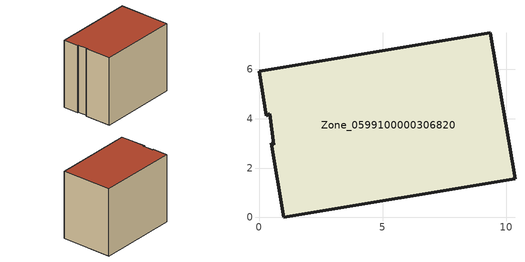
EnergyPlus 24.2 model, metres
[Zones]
Zone_0599100000306820
 floor ground (C_G): 0.43,4.19 0.3,4.12 0,5.92 9.36,7.48 10.36,1.57 1,0 0.49,3.01 0.6,2.93 z0
 wall outside (C_F): 9.36,7.48 0,5.92 0.3,4.12 0.43,4.19 0.6,2.93 0.49,3.01 1,0 10.36,1.57 9.36,7.48 z0:7.97
 roof outside (C_R): 0.3,4.12 0.43,4.19 0.6,2.93 0.49,3.01 1,0 10.36,1.57 9.36,7.48 0,5.92 z7.97
[BUILDING]
Pand.0599100000306820: North Axis=0; Terrain=City; Loads Convergence Tolerance Value=0.04; Temperature Convergence Tolerance Value=0.4; Solar Distribution=FullExterior; Maximum Number of Warmup Days=25; Minimum Number of Warmup Days=1
[Site:Location]
Rotterdam.The.Hague.AP_ZH_NLD Design_Conditions: Latitude=51.96; Longitude=4.45; Time Zone=1; Elevation=-4.5
[SITE:GROUNDTEMPERATURE:BUILDINGSURFACE]
18, 18, 18, 18, 18, 18, 18, 18, 18, 18, 18, 18
[MATERIAL] Thermal Absorptance=0.9; Solar Absorptance=0.7; Visible Absorptance=0.7
Name | Roughness | Thickness | Conductivity | Density | Specific Heat
G.TI.1975-1991 | MediumSmooth | 0.15 | 0.288461 | 540 | 1210
F.TI.1975-1991 | Rough | 0.3 | 0.230769 | 1920 | 840
R.TI.1975-1991 | MediumRough | 0.2 | 0.153846 | 1500 | 1000
[CONSTRUCTION]
C_G: G.TI.1975-1991
C_F: F.TI.1975-1991
C_R: R.TI.1975-1991
[ZONE]
Zone_0599100000306820: Type=1; Multiplier=1; Ceiling Height=Autocalculate; Volume=Autocalculate; Floor Area=autocalculate; Part of Total Floor Area=Yes
[ZONEINFILTRATION:DESIGNFLOWRATE]
Infil_Zone_0599100000306820: Zone or ZoneList or Space or SpaceList=Zone_0599100000306820; Schedule=AlwaysOn; Design Flow Rate Calculation Method=Flow/Area; Flow Rate per Floor Area=0.003; Constant Term Coefficient=1; Temperature Term Coefficient=0; Velocity Term Coefficient=0; Velocity Squared Term Coefficient=0
[HVACTEMPLATE:ZONE:IDEALLOADSAIRSYSTEM]
Zone_0599100000306820: Maximum Heating Supply Air Temperature=50; Minimum Cooling Supply Air Temperature=13; Maximum Heating Supply Air Humidity Ratio=0.0156; Minimum Cooling Supply Air Humidity Ratio=0.0077; Heating Limit=NoLimit; Cooling Limit=NoLimit; Dehumidification Control Type=ConstantSensibleHeatRatio; Cooling Sensible Heat Ratio=0.7; Dehumidification Setpoint=60; Humidification Control Type=None; Humidification Setpoint=30; Outdoor Air Method=None; Outdoor Air Flow Rate per Person=0.00944; Outdoor Air Flow Rate per Zone Floor Area=0; Outdoor Air Flow Rate per Zone=0; Demand Controlled Ventilation Type=None; Outdoor Air Economizer Type=NoEconomizer; Heat Recovery Type=None; Sensible Heat Recovery Effectiveness=0.7; Latent Heat Recovery Effectiveness=0.65
[ZONECONTROL:THERMOSTAT]
ThermostatControl_Zone_0599100000306820: Zone or ZoneList=Zone_0599100000306820; Control Type Schedule=DualSetpointControlType; Control 1=Thermostat_Zone_0599100000306820; Temperature Difference Between Cutout And Setpoint=0
[THERMOSTATSETPOINT:DUALSETPOINT]
Thermostat_Zone_0599100000306820: Heating Setpoint Temperature Schedule=HeatingSetpoint_Zone_0599100000306820; Cooling Setpoint Temperature Schedule=CoolingSetpoint_Zone_0599100000306820
[SCHEDULE:COMPACT]
HeatingSetpoint_Zone_0599100000306820: Through: 12/31, For: AllDays, Until: 24:00, 21
CoolingSetpoint_Zone_0599100000306820: Through: 12/31, For: AllDays, Until: 24:00, 24
DualSetpointControlType: Through: 12/31, For: AllDays, Until: 24:00, 4
AlwaysOn: Through: 12/31, For: AllDays, Until: 24:00, 1
